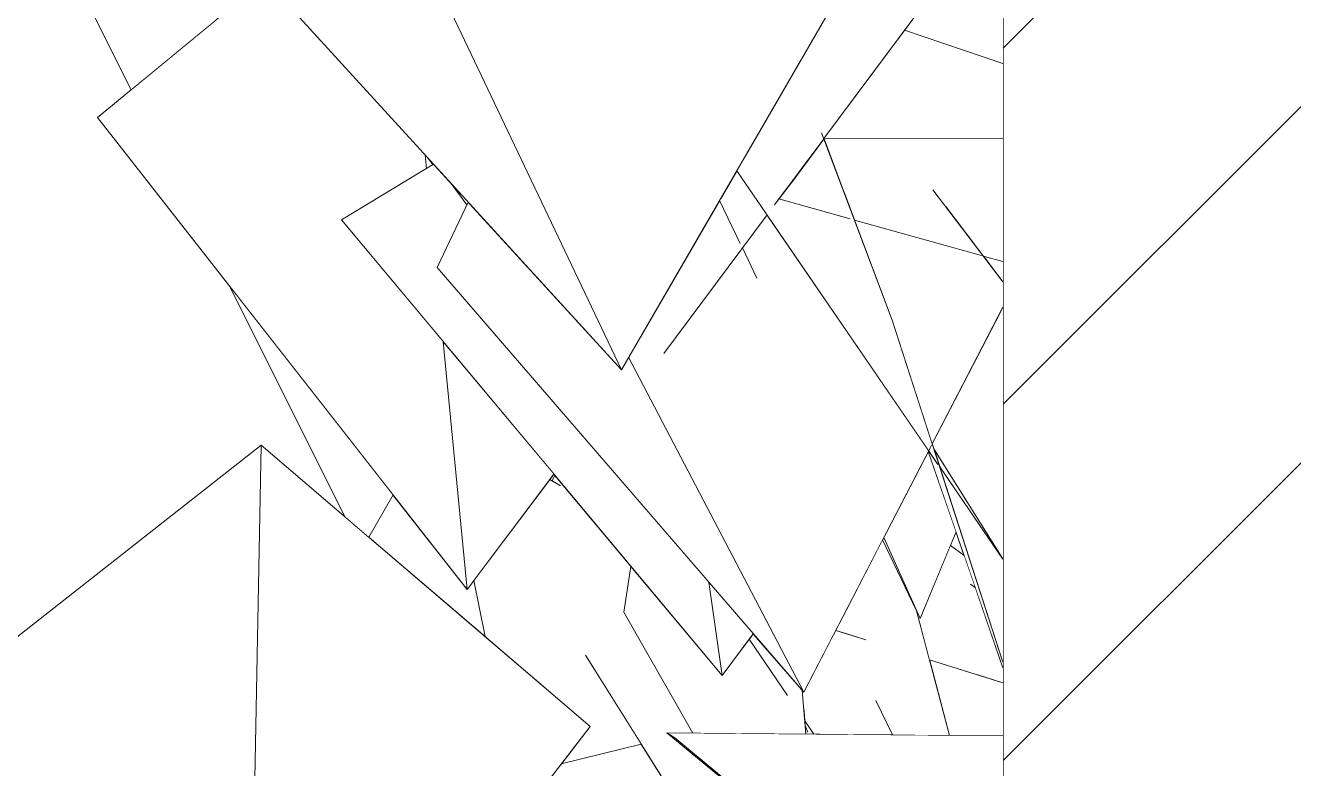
# Model space of a CAD drawing. Header units: millimetres. Extents: x -9413 to 8527, y -300 to 11224.
# Drawn here: x -3743 to -3089, y 3008 to 3392 of the extents above; entities that cross this region are included whole.
import ezdxf

# ---------------------------------------------------------------- set-up
doc = ezdxf.new("R2010")
doc.units = ezdxf.units.MM
doc.header["$MEASUREMENT"] = 0
doc.linetypes.add('Wipeout_Contour', pattern=[1000, 0, -1000])
doc.layers.add('Interior - Furniture', color=7, linetype='Continuous')
doc.layers.add('Structural - Bearing', color=7, linetype='Continuous')
doc.layers.add('Interior - Furniture _Pen_No__4', color=7, linetype='Continuous', lineweight=20, true_color=0x029e21)
doc.layers.add('Structural - Bearing_Pen_No__168', color=7, linetype='Continuous', lineweight=13, true_color=0xfe847a)
doc.layers.add('Structural - Bearing_Pen_No__27', color=7, linetype='Continuous', lineweight=35)

# ---------------------------------------------------------------- blocks, each defined once
blk = doc.blocks.new('Section Elem_10_6')
at = {"color": 254, "linetype": 'Wipeout_Contour', "lineweight": 0, "ltscale": 16763.151446}
blk.add_wipeout([(-2938.62, 1000), (-2938.62, 4100), (-3238.62, 4100), (-3238.62, 1000)], dxfattribs=at).dxf.layer = 'Structural - Bearing'
at = {"layer": 'Structural - Bearing_Pen_No__168', "linetype": 'Continuous'}
h = blk.add_hatch(dxfattribs=at)
h.set_pattern_fill('Common_Brick_0006', color=256, style=0, pattern_type=2)
h.set_pattern_definition([(45, (0, 0), (-91.924, 91.924), [])])
h.paths.add_polyline_path([(-2938.62, 1000), (-2938.62, 4100), (-3238.62, 4100), (-3238.62, 1000)])
at = {"layer": 'Structural - Bearing_Pen_No__27', "linetype": 'Continuous'}
blk.add_line((-3238.62, 4100), (-3238.62, 1000), dxfattribs=at)
blk = doc.blocks.new('Section Elem_40_6')
at = {"color": 254, "linetype": 'Wipeout_Contour', "lineweight": 0, "ltscale": 42987.821137}
blk.add_wipeout([(-3258.07, 3431.53), (-3486.76, 3571.45), (-3473.95, 3477.09), (-3306.79, 3436.05), (-3371.81, 3323.92), (-3356.48, 3299.2), (-3331.14, 3333.28), (-3332.2, 3336.29), (-3331.09, 3333.34)], dxfattribs=at).dxf.layer = 'Interior - Furniture'
at = {"color": 254, "linetype": 'Wipeout_Contour', "lineweight": 0, "ltscale": 15037.215224}
blk.add_wipeout([(-3726.73, 3434.67), (-3688.56, 3358.5), (-3644.67, 3394.65)], dxfattribs=at).dxf.layer = 'Interior - Furniture'
at = {"color": 254, "linetype": 'Wipeout_Contour', "lineweight": 0, "ltscale": 19403.446801}
blk.add_wipeout([(-3536.73, 3324.75), (-3536.08, 3317.97), (-3532.8, 3319.95), (-3535.78, 3323.71)], dxfattribs=at).dxf.layer = 'Interior - Furniture'
at = {"color": 254, "linetype": 'Wipeout_Contour', "lineweight": 0, "ltscale": 19133.428416}
blk.add_wipeout([(-3637.82, 3257.25), (-3578.06, 3138), (-3565.91, 3127.61), (-3553.38, 3149.45)], dxfattribs=at).dxf.layer = 'Interior - Furniture'
at = {"color": 254, "linetype": 'Wipeout_Contour', "lineweight": 0, "ltscale": 13751.011797}
blk.add_wipeout([(-3240.45, 3242.8), (-3238.62, 3239.56), (-3238.62, 3246.33)], dxfattribs=at).dxf.layer = 'Interior - Furniture'
at = {"color": 254, "linetype": 'Wipeout_Contour', "lineweight": 0, "ltscale": 40558.629316}
blk.add_wipeout([(-3321.22, 3086.79), (-3317.45, 3077.19), (-3309.47, 3074.7), (-3311.74, 3062.67), (-3304.12, 3043.27), (-3295.65, 3025.64), (-3266.25, 3025.37), (-3283.26, 3089.64), (-3300.8, 3126.22)], dxfattribs=at).dxf.layer = 'Interior - Furniture'
at = {"color": 254, "linetype": 'Wipeout_Contour', "lineweight": 0, "ltscale": 31480.341547}
blk.add_wipeout([(-3466.56, 3010.62), (-3495.85, 2972.73), (-3310.6, 2784.92), (-3345.86, 2896.63), (-3413.12, 2919.43), (-3382.21, 2952.05), (-3425.29, 3020.8)], dxfattribs=at).dxf.layer = 'Interior - Furniture'
at = {"color": 254, "linetype": 'Wipeout_Contour', "lineweight": 0, "ltscale": 23470.424061}
blk.add_wipeout([(-3331.09, 3333.34), (-3331.03, 3333.19), (-3238.62, 3333.56), (-3238.62, 3372.02), (-3289.46, 3389.33)], dxfattribs=at).dxf.layer = 'Interior - Furniture'
at = {"color": 254, "linetype": 'Wipeout_Contour', "lineweight": 0, "ltscale": 33004.184868}
blk.add_wipeout([(-3425.94, 3230.59), (-3413.51, 3222.5), (-3360.4, 3293.93), (-3376, 3316.7), (-3384.38, 3302.26), (-3374.19, 3279.22), (-3384.85, 3301.45)], dxfattribs=at).dxf.layer = 'Interior - Furniture'
at = {"color": 254, "linetype": 'Wipeout_Contour', "lineweight": 0, "ltscale": 18777.739041}
blk.add_wipeout([(-3354.26, 3302.17), (-3318.22, 3292.11), (-3323.3, 3306.44), (-3348.44, 3310.01)], dxfattribs=at).dxf.layer = 'Interior - Furniture'
at = {"color": 254, "linetype": 'Wipeout_Contour', "lineweight": 0, "ltscale": 27720.005255}
blk.add_wipeout([(-3274.83, 3306.91), (-3272.37, 3299.21), (-3258.99, 3275.56), (-3249.77, 3272.98), (-3238.62, 3254.64), (-3238.62, 3259.35)], dxfattribs=at).dxf.layer = 'Interior - Furniture'
at = {"color": 254, "linetype": 'Wipeout_Contour', "lineweight": 0, "ltscale": 23530.948604}
blk.add_wipeout([(-3565.91, 3127.61), (-3505.9, 3076.3), (-3511.78, 3105.21), (-3515.19, 3100.69), (-3553.38, 3149.45)], dxfattribs=at).dxf.layer = 'Interior - Furniture'
at = {"color": 254, "linetype": 'Wipeout_Contour', "lineweight": 0, "ltscale": 18091.429961}
blk.add_wipeout([(-3326.79, 3076.02), (-3311.74, 3062.67), (-3309.47, 3074.7), (-3324.96, 3079.55)], dxfattribs=at).dxf.layer = 'Interior - Furniture'
at = {"color": 254, "linetype": 'Wipeout_Contour', "lineweight": 0, "ltscale": 17820.516836}
blk.add_wipeout([(-3276.58, 3064.39), (-3266.25, 3025.37), (-3238.62, 3025.12), (-3238.62, 3052.5)], dxfattribs=at).dxf.layer = 'Interior - Furniture'
at = {"color": 254, "linetype": 'Wipeout_Contour', "lineweight": 0, "ltscale": 18625.144409}
blk.add_wipeout([(-3272.37, 3299.21), (-3320.84, 3306.09), (-3315.27, 3291.28), (-3258.99, 3275.56)], dxfattribs=at).dxf.layer = 'Interior - Furniture'
at = {"color": 254, "linetype": 'Wipeout_Contour', "lineweight": 0, "ltscale": 37102.3325}
blk.add_wipeout([(-3511.78, 3105.21), (-3505.9, 3076.3), (-3451.65, 3029.92), (-3466.56, 3010.62), (-3425.29, 3020.8), (-3454.09, 3066.77), (-3466.96, 3154.09), (-3472.44, 3157.37)], dxfattribs=at).dxf.layer = 'Interior - Furniture'
at = {"color": 254, "linetype": 'Wipeout_Contour', "lineweight": 0, "ltscale": 35983.669684}
blk.add_wipeout([(-3281.36, 3085.69), (-3283.26, 3089.64), (-3276.58, 3064.39), (-3251.99, 3056.69), (-3255.3, 3103.36), (-3252.85, 3101.42), (-3258.63, 3118.17), (-3265.79, 3123.37)], dxfattribs=at).dxf.layer = 'Interior - Furniture'
at = {"color": 254, "linetype": 'Wipeout_Contour', "lineweight": 0, "ltscale": 36071.130595}
blk.add_wipeout([(-3342.25, 3048.53), (-3341.47, 3039.05), (-3332.74, 3025.97), (-3295.65, 3025.64), (-3304.12, 3043.27), (-3311.74, 3062.67), (-3326.79, 3076.02), (-3341.48, 3047.64)], dxfattribs=at).dxf.layer = 'Interior - Furniture'
at = {"color": 254, "linetype": 'Wipeout_Contour', "lineweight": 0, "ltscale": 18477.619423}
blk.add_wipeout([(-3238.62, 3294.42), (-3268.56, 3298.67), (-3248.79, 3272.71), (-3238.62, 3269.87)], dxfattribs=at).dxf.layer = 'Interior - Furniture'
at = {"color": 254, "linetype": 'Wipeout_Contour', "lineweight": 0, "ltscale": 22782.031708}
blk.add_wipeout([(-3240.45, 3242.8), (-3275.14, 3175.78), (-3274.33, 3173.29), (-3238.62, 3116.44), (-3238.62, 3239.56)], dxfattribs=at).dxf.layer = 'Interior - Furniture'
at = {"color": 254, "linetype": 'Wipeout_Contour', "lineweight": 0, "ltscale": 18772.046503}
blk.add_wipeout([(-3470.35, 3160.14), (-3472.44, 3157.37), (-3471.29, 3156.68), (-3469.95, 3159.65)], dxfattribs=at).dxf.layer = 'Interior - Furniture'
at = {"color": 254, "linetype": 'Wipeout_Contour', "lineweight": 0, "ltscale": 22360.854255}
blk.add_wipeout([(-3255.3, 3103.36), (-3251.99, 3056.69), (-3238.62, 3052.5), (-3238.62, 3060.2), (-3252.85, 3101.42)], dxfattribs=at).dxf.layer = 'Interior - Furniture'
at = {"color": 254, "linetype": 'Wipeout_Contour', "lineweight": 0, "ltscale": 13590.882747}
blk.add_wipeout([(-3321.22, 3086.79), (-3324.96, 3079.55), (-3317.45, 3077.19)], dxfattribs=at).dxf.layer = 'Interior - Furniture'
at = {"color": 254, "linetype": 'Wipeout_Contour', "lineweight": 0, "ltscale": 22538.824199}
blk.add_wipeout([(-3340.96, 3032.86), (-3340.76, 3030.39), (-3339.43, 3027.09), (-3338.28, 3026.02), (-3336.29, 3026)], dxfattribs=at).dxf.layer = 'Interior - Furniture'
at = {"color": 254, "linetype": 'Wipeout_Contour', "lineweight": 0, "ltscale": 23441.436198}
blk.add_wipeout([(-3371.81, 3323.92), (-3376, 3316.7), (-3276.99, 3172.21), (-3355.36, 3300.7), (-3356.48, 3299.2)], dxfattribs=at).dxf.layer = 'Interior - Furniture'
at = {"color": 254, "linetype": 'Wipeout_Contour', "lineweight": 0, "ltscale": 18620.342624}
blk.add_wipeout([(-3621.52, 3175.16), (-3627.16, 2873.96), (-3593.75, 2846.04), (-3451.65, 3029.92)], dxfattribs=at).dxf.layer = 'Interior - Furniture'
at = {"color": 254, "linetype": 'Wipeout_Contour', "lineweight": 0, "ltscale": 18029.800615}
blk.add_wipeout([(-3339.43, 3027.09), (-3340.76, 3030.39), (-3340.4, 3026.04), (-3338.28, 3026.02)], dxfattribs=at).dxf.layer = 'Interior - Furniture'
at = {"color": 254, "linetype": 'Wipeout_Contour', "lineweight": 0, "ltscale": 23614.85084}
blk.add_wipeout([(-3621.52, 3175.16), (-3806.24, 3029.92), (-3660.95, 2842.79), (-3659.84, 2901.26), (-3627.16, 2873.96)], dxfattribs=at).dxf.layer = 'Interior - Furniture'
at = {"color": 254, "linetype": 'Wipeout_Contour', "lineweight": 0, "ltscale": 13674.90808}
blk.add_wipeout([(-3276.99, 3172.21), (-3272.19, 3165.2), (-3276.02, 3174.09)], dxfattribs=at).dxf.layer = 'Interior - Furniture'
at = {"color": 254, "linetype": 'Wipeout_Contour', "lineweight": 0, "ltscale": 59469.722323}
blk.add_wipeout([(-3469.95, 3159.65), (-3471.29, 3156.68), (-3466.96, 3154.09), (-3454.09, 3066.77), (-3382.21, 2952.05), (-3374.11, 2960.59), (-3349.04, 2908.97), (-3357.87, 2955.15), (-3386.77, 3005.76), (-3412.14, 3026.68), (-3398.64, 3026.56), (-3434.25, 3088.94), (-3430.62, 3112.56)], dxfattribs=at).dxf.layer = 'Interior - Furniture'
at = {"layer": 'Interior - Furniture _Pen_No__4', "linetype": 'Continuous'}
for p, q in [((-3593.75, 2846.04), (-3451.65, 3029.92)), ((-3466.56, 3010.62), (-3425.29, 3020.8))]:
    blk.add_line(p, q, dxfattribs=at)
at = {"color": 254, "linetype": 'Wipeout_Contour', "lineweight": 0, "ltscale": 14162.563716}
blk.add_wipeout([(-3470.35, 3160.14), (-3527.48, 3228.53), (-3515.19, 3100.69)], dxfattribs=at).dxf.layer = 'Interior - Furniture'
at = {"color": 254, "linetype": 'Wipeout_Contour', "lineweight": 0, "ltscale": 18099.548886}
blk.add_wipeout([(-3274.33, 3173.29), (-3271.28, 3163.86), (-3238.62, 3116.21), (-3238.62, 3116.44)], dxfattribs=at).dxf.layer = 'Interior - Furniture'
at = {"color": 254, "linetype": 'Wipeout_Contour', "lineweight": 0, "ltscale": 27445.005265}
blk.add_wipeout([(-3430.62, 3112.56), (-3434.25, 3088.94), (-3398.64, 3026.56), (-3360.46, 3026.22), (-3372.66, 3070.9), (-3383.6, 3056.27)], dxfattribs=at).dxf.layer = 'Interior - Furniture'
at = {"color": 254, "linetype": 'Wipeout_Contour', "lineweight": 0, "ltscale": 34005.226954}
blk.add_wipeout([(-3619.52, 3415.36), (-3705.92, 3344.19), (-3515.19, 3100.69), (-3527.48, 3228.53), (-3580.06, 3291.49), (-3536.08, 3317.97), (-3536.73, 3324.75)], dxfattribs=at).dxf.layer = 'Interior - Furniture'
at = {"color": 254, "linetype": 'Wipeout_Contour', "lineweight": 0, "ltscale": 18133.54508}
blk.add_wipeout([(-3277.16, 3171.89), (-3300.19, 3127.41), (-3281.36, 3085.69), (-3262.86, 3130.45)], dxfattribs=at).dxf.layer = 'Interior - Furniture'
at = {"color": 254, "linetype": 'Wipeout_Contour', "lineweight": 0, "ltscale": 36327.981324}
blk.add_wipeout([(-3369.63, 3074.93), (-3372.66, 3070.9), (-3360.46, 3026.22), (-3340.4, 3026.04), (-3342.25, 3048.53), (-3367.49, 3077.8), (-3368.2, 3076.85), (-3349.88, 3045.95)], dxfattribs=at).dxf.layer = 'Interior - Furniture'
at = {"layer": 'Interior - Furniture _Pen_No__4', "linetype": 'Continuous'}
for p, q in [((-3726.73, 3434.67), (-3688.56, 3358.5)), ((-3806.24, 3029.92), (-3621.52, 3175.16)), ((-3621.52, 3175.16), (-3627.16, 2873.96))]:
    blk.add_line(p, q, dxfattribs=at)
at = {"color": 254, "linetype": 'Wipeout_Contour', "lineweight": 0, "ltscale": 14548.531624}
blk.add_wipeout([(-3532.51, 3320.12), (-3535.78, 3323.71), (-3532.8, 3319.95)], dxfattribs=at).dxf.layer = 'Interior - Furniture'
at = {"color": 254, "linetype": 'Wipeout_Contour', "lineweight": 0, "ltscale": 14477.590288}
blk.add_wipeout([(-3514.59, 3300.51), (-3523.96, 3310.77), (-3515.23, 3299.16)], dxfattribs=at).dxf.layer = 'Interior - Furniture'
at = {"color": 254, "linetype": 'Wipeout_Contour', "lineweight": 0, "ltscale": 13550.718081}
blk.add_wipeout([(-3265.79, 3123.37), (-3258.63, 3118.17), (-3262.86, 3130.45)], dxfattribs=at).dxf.layer = 'Interior - Furniture'
at = {"color": 254, "linetype": 'Wipeout_Contour', "lineweight": 0, "ltscale": 13597.198169}
blk.add_wipeout([(-3300.8, 3126.22), (-3281.36, 3085.69), (-3300.19, 3127.41)], dxfattribs=at).dxf.layer = 'Interior - Furniture'
at = {"color": 254, "linetype": 'Wipeout_Contour', "lineweight": 0, "ltscale": 13651.366977}
blk.add_wipeout([(-3368.2, 3076.85), (-3369.63, 3074.93), (-3349.88, 3045.95)], dxfattribs=at).dxf.layer = 'Interior - Furniture'
at = {"color": 254, "linetype": 'Wipeout_Contour', "lineweight": 0, "ltscale": 18034.121}
blk.add_wipeout([(-3341.47, 3039.05), (-3340.96, 3032.86), (-3336.29, 3026), (-3332.74, 3025.97)], dxfattribs=at).dxf.layer = 'Interior - Furniture'
at = {"color": 254, "linetype": 'Wipeout_Contour', "lineweight": 0, "ltscale": 13503.508684}
blk.add_wipeout([(-3271.28, 3163.86), (-3238.62, 3063.2), (-3238.62, 3116.21)], dxfattribs=at).dxf.layer = 'Interior - Furniture'
at = {"color": 254, "linetype": 'Wipeout_Contour', "lineweight": 0, "ltscale": 13718.548731}
blk.add_wipeout([(-3367.49, 3077.8), (-3390.48, 3104.45), (-3383.6, 3056.27)], dxfattribs=at).dxf.layer = 'Interior - Furniture'
at = {"color": 254, "linetype": 'Wipeout_Contour', "lineweight": 0, "ltscale": 17886.1229}
blk.add_wipeout([(-3412.14, 3026.68), (-3407.9, 3024.01), (-3238.62, 2883.85), (-3238.62, 3025.12)], dxfattribs=at).dxf.layer = 'Interior - Furniture'
at = {"color": 254, "linetype": 'Wipeout_Contour', "lineweight": 0, "ltscale": 33334.560971}
blk.add_wipeout([(-3580.06, 3291.49), (-3383.6, 3056.27), (-3390.48, 3104.45), (-3530.57, 3266.89), (-3515.23, 3299.16), (-3523.96, 3310.77), (-3532.51, 3320.12)], dxfattribs=at).dxf.layer = 'Interior - Furniture'
at = {"color": 254, "linetype": 'Wipeout_Contour', "lineweight": 0, "ltscale": 17790.090332}
blk.add_wipeout([(-3407.9, 3024.01), (-3412.14, 3026.68), (-3238.62, 2883.62), (-3238.62, 2883.85)], dxfattribs=at).dxf.layer = 'Interior - Furniture'
at = {"layer": 'Interior - Furniture _Pen_No__4', "linetype": 'Continuous'}
for p, q in [((-3565.91, 3127.61), (-3553.38, 3149.45)), ((-3304.17, 3043.37), (-3295.65, 3025.64)), ((-3336.29, 3026), (-3340.96, 3032.86)), ((-3238.62, 3025.12), (-3412.14, 3026.68)), ((-3407.9, 3024.01), (-3412.14, 3026.68)), ((-3412.14, 3026.68), (-3238.62, 2883.62)), ((-3238.62, 2883.85), (-3407.9, 3024.01)), ((-3340.76, 3030.39), (-3339.4, 3027.03))]:
    blk.add_line(p, q, dxfattribs=at)
at = {"color": 254, "linetype": 'Wipeout_Contour', "lineweight": 0, "ltscale": 14475.435119}
blk.add_wipeout([(-3435.56, 3214.01), (-3306.79, 3436.05), (-3572.16, 3501.2)], dxfattribs=at).dxf.layer = 'Interior - Furniture'
at = {"color": 254, "linetype": 'Wipeout_Contour', "lineweight": 0, "ltscale": 28546.122887}
blk.add_wipeout([(-3351.47, 3562.31), (-3330.72, 3475.98), (-3258.07, 3431.53), (-3289.46, 3389.33), (-3238.62, 3372.02), (-3238.62, 3420.83)], dxfattribs=at).dxf.layer = 'Interior - Furniture'
at = {"color": 254, "linetype": 'Wipeout_Contour', "lineweight": 0, "ltscale": 14710.946305}
blk.add_wipeout([(-3435.56, 3214.01), (-3572.16, 3501.2), (-3638.42, 3436.05)], dxfattribs=at).dxf.layer = 'Interior - Furniture'
at = {"color": 254, "linetype": 'Wipeout_Contour', "lineweight": 0, "ltscale": 64508.487171}
blk.add_wipeout([(-3332.2, 3336.29), (-3331.14, 3333.28), (-3331.53, 3332.75), (-3323.3, 3306.44), (-3318.22, 3292.11), (-3317.44, 3291.89), (-3275.52, 3175.06), (-3276.02, 3174.1), (-3272.19, 3165.2), (-3276.99, 3172.21), (-3277.16, 3171.89), (-3238.62, 3060.2), (-3238.62, 3063.2), (-3295.88, 3239.7)], dxfattribs=at).dxf.layer = 'Interior - Furniture'
at = {"color": 254, "linetype": 'Wipeout_Contour', "lineweight": 0, "ltscale": 14161.962791}
blk.add_wipeout([(-3384.38, 3302.26), (-3384.85, 3301.45), (-3374.19, 3279.22)], dxfattribs=at).dxf.layer = 'Interior - Furniture'
at = {"layer": 'Interior - Furniture _Pen_No__4', "linetype": 'Continuous'}
for p, q in [((-3705.92, 3344.19), (-3619.52, 3415.36)), ((-3238.62, 3372.02), (-3289.46, 3389.33)), ((-3536.73, 3324.75), (-3536.08, 3317.97)), ((-3532.8, 3319.95), (-3535.78, 3323.71)), ((-3637.82, 3257.25), (-3578.06, 3138)), ((-3238.62, 3116.21), (-3271.28, 3163.86)), ((-3265.79, 3123.37), (-3258.63, 3118.17)), ((-3252.85, 3101.42), (-3255.36, 3103.42))]:
    blk.add_line(p, q, dxfattribs=at)
at = {"color": 254, "linetype": 'Wipeout_Contour', "lineweight": 0, "ltscale": 14108.485993}
blk.add_wipeout([(-3331.53, 3332.75), (-3348.44, 3310.01), (-3323.3, 3306.44)], dxfattribs=at).dxf.layer = 'Interior - Furniture'
at = {"color": 254, "linetype": 'Wipeout_Contour', "lineweight": 0, "ltscale": 14092.159868}
blk.add_wipeout([(-3372.64, 3277.47), (-3373.07, 3276.89), (-3365.65, 3261.41)], dxfattribs=at).dxf.layer = 'Interior - Furniture'
at = {"color": 254, "linetype": 'Wipeout_Contour', "lineweight": 0, "ltscale": 32610.31731}
blk.add_wipeout([(-3238.62, 3333.56), (-3331.03, 3333.19), (-3320.84, 3306.09), (-3272.37, 3299.21), (-3274.83, 3306.91), (-3268.56, 3298.67), (-3238.62, 3294.42)], dxfattribs=at).dxf.layer = 'Interior - Furniture'
at = {"layer": 'Interior - Furniture _Pen_No__4', "linetype": 'Continuous'}
for p, q in [((-3331.09, 3333.34), (-3258.07, 3431.53)), ((-3238.62, 3333.56), (-3331.03, 3333.19))]:
    blk.add_line(p, q, dxfattribs=at)
at = {"color": 254, "linetype": 'Wipeout_Contour', "lineweight": 0, "ltscale": 41991.141551}
blk.add_wipeout([(-3431.82, 3220.46), (-3341.48, 3047.64), (-3276.99, 3172.21), (-3360.4, 3293.93), (-3372.64, 3277.47), (-3365.65, 3261.41), (-3373.07, 3276.89), (-3413.51, 3222.5), (-3425.94, 3230.59)], dxfattribs=at).dxf.layer = 'Interior - Furniture'
at = {"layer": 'Interior - Furniture _Pen_No__4', "linetype": 'Continuous'}
for p, q in [((-3281.36, 3085.69), (-3262.86, 3130.45)), ((-3281.36, 3085.69), (-3300.8, 3126.22)), ((-3300.19, 3127.41), (-3281.36, 3085.69)), ((-3266.25, 3025.37), (-3283.26, 3089.64)), ((-3309.46, 3074.69), (-3324.96, 3079.55)), ((-3238.62, 3052.5), (-3276.58, 3064.39))]:
    blk.add_line(p, q, dxfattribs=at)
at = {"color": 254, "linetype": 'Wipeout_Contour', "lineweight": 0, "ltscale": 23210.163048}
blk.add_wipeout([(-3354.26, 3302.17), (-3355.36, 3300.7), (-3276.99, 3172.21), (-3275.52, 3175.05), (-3317.44, 3291.89)], dxfattribs=at).dxf.layer = 'Interior - Furniture'
at = {"layer": 'Interior - Furniture _Pen_No__4', "linetype": 'Continuous'}
blk.add_line((-3277.16, 3171.89), (-3238.62, 3060.2), dxfattribs=at)
at = {"color": 254, "linetype": 'Wipeout_Contour', "lineweight": 0, "ltscale": 23565.103202}
blk.add_wipeout([(-3514.59, 3300.51), (-3530.57, 3266.89), (-3341.48, 3047.64), (-3431.82, 3220.46), (-3435.56, 3214.01)], dxfattribs=at).dxf.layer = 'Interior - Furniture'
at = {"color": 254, "linetype": 'Wipeout_Contour', "lineweight": 0, "ltscale": 27645.390029}
blk.add_wipeout([(-3315.27, 3291.28), (-3295.88, 3239.7), (-3275.14, 3175.78), (-3238.62, 3246.33), (-3238.62, 3254.64), (-3249.77, 3272.98)], dxfattribs=at).dxf.layer = 'Interior - Furniture'
at = {"layer": 'Interior - Furniture _Pen_No__4', "linetype": 'Continuous'}
for p, q in [((-3572.16, 3501.2), (-3435.56, 3214.01)), ((-3435.56, 3214.01), (-3638.42, 3436.05)), ((-3435.56, 3214.01), (-3306.79, 3436.05)), ((-3515.19, 3100.69), (-3705.92, 3344.19)), ((-3356.48, 3299.2), (-3331.13, 3333.28)), ((-3295.88, 3239.7), (-3332.21, 3336.33)), ((-3580.06, 3291.49), (-3532.51, 3320.12)), ((-3272.19, 3165.2), (-3376, 3316.7)), ((-3515.23, 3299.16), (-3523.96, 3310.77)), ((-3530.57, 3266.89), (-3514.59, 3300.51)), ((-3374.18, 3279.2), (-3384.85, 3301.45)), ((-3317.44, 3291.89), (-3354.26, 3302.17)), ((-3413.56, 3222.44), (-3360.4, 3293.93)), ((-3383.6, 3056.27), (-3580.06, 3291.49)), ((-3365.64, 3261.39), (-3373.07, 3276.89)), ((-3341.48, 3047.64), (-3530.57, 3266.89)), ((-3275.14, 3175.78), (-3238.62, 3246.33)), ((-3238.62, 3063.2), (-3295.88, 3239.7)), ((-3527.48, 3228.53), (-3515.19, 3100.69)), ((-3431.82, 3220.46), (-3341.48, 3047.64)), ((-3451.65, 3029.92), (-3621.52, 3175.16)), ((-3341.48, 3047.64), (-3275.52, 3175.06)), ((-3274.33, 3173.29), (-3238.62, 3116.44)), ((-3515.19, 3100.69), (-3470.35, 3160.14)), ((-3466.94, 3154.08), (-3472.44, 3157.37)), ((-3471.29, 3156.68), (-3469.95, 3159.65)), ((-3434.25, 3088.94), (-3430.62, 3112.56)), ((-3511.78, 3105.21), (-3505.9, 3076.3)), ((-3390.48, 3104.45), (-3383.6, 3056.27)), ((-3398.64, 3026.56), (-3434.25, 3088.94)), ((-3383.6, 3056.27), (-3367.49, 3077.8)), ((-3349.88, 3045.94), (-3369.63, 3074.93)), ((-3382.21, 2952.05), (-3454.11, 3066.8)), ((-3340.4, 3026.04), (-3342.25, 3048.53))]:
    blk.add_line(p, q, dxfattribs=at)
at = {"color": 254, "linetype": 'Wipeout_Contour', "lineweight": 0, "ltscale": 13809.021522}
blk.add_wipeout([(-3238.62, 3269.87), (-3248.79, 3272.71), (-3238.62, 3259.35)], dxfattribs=at).dxf.layer = 'Interior - Furniture'
at = {"layer": 'Interior - Furniture _Pen_No__4', "linetype": 'Continuous'}
for p, q in [((-3238.62, 3259.35), (-3274.84, 3306.92)), ((-3249.77, 3272.98), (-3315.27, 3291.28)), ((-3238.62, 3269.87), (-3248.79, 3272.71))]:
    blk.add_line(p, q, dxfattribs=at)

msp = doc.modelspace()

# ---------------------------------------------------------------- block references
at = {"layer": 'Structural - Bearing'}
msp.add_blockref('Section Elem_10_6', (0, 0), dxfattribs=at)

# ---------------------------------------------------------------- next in the draw order: block references
at = {"layer": 'Interior - Furniture'}
msp.add_blockref('Section Elem_40_6', (0, 0), dxfattribs=at)

doc.saveas('drawing.dxf')
